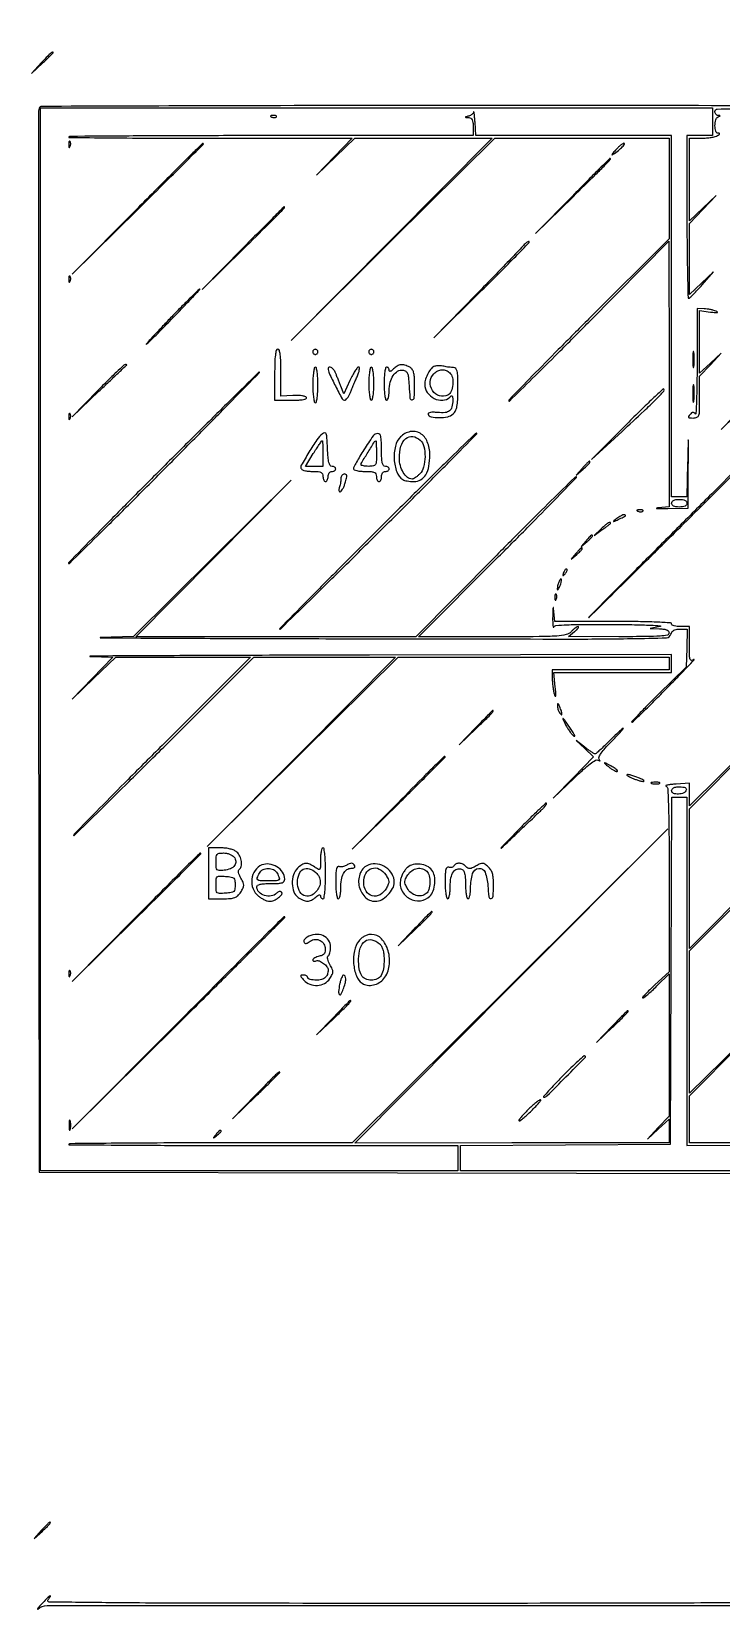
# Model space of a CAD drawing. Extents: x 20 to 671, y 8 to 628.
# Drawn here: x 20 to 292, y 8 to 628 of the extents above; entities that cross this region are included whole.
import ezdxf

# ---------------------------------------------------------------- set-up
doc = ezdxf.new("R2010")
doc.units = 0

msp = doc.modelspace()

# ---------------------------------------------------------------- linework, layer by layer
for points in [[(326.30477, 10.516228, -0.000301), (296.62565, 10.252206, -0.001753), (254.418008, 10.050077, -0.000321), (176.377555, 10, -0.000243), (88.85729, 10.042549, -0.002267), (51.109203, 10.250423, -0.001051), (27.443502, 10.537828, -0.630184), (27, 11.5, 0.036887), (27.884891, 12.742168, 0.807237), (27.706293, 12.911158, 0.047735), (26.393407, 11.81448, 0.011485), (24.444841, 9.75, 0.004668), (23.401236, 8.570195, 0.018883), (22.799655, 7.821875, 0.487428), (22.825203, 7.728738, 0.284878), (22.95775, 7.75, -0.180433), (26.630356, 9.120174, -0.000015), (331.870749, 9.129564, -0.000012), (637.607587, 9.12247, -0.57573)], [(447.720273, 598.647758, 0.000094), (332.718615, 598.759032, 0.000155), (172.279961, 598.834493, 0.000856), (85.876488, 598.700462, 0.000077), (24.532148, 598.490821, 0.310448), (23.462202, 597.75, 0.090765), (23.267422, 596.692409, 0.000014), (23.202035, 535.620312, 0.000354), (23.179432, 468.034782, 0.000214), (23.243587, 388), (23.5, 179.5), (164.25, 179.24654), (305, 178.993081)], [(303.212309, 347.507813), (279, 323.515627), (279.000622, 328.007813), (279.001243, 332.5), (273.750622, 332.111322, 0.00948), (271.81658, 331.931227, 0.023393), (270.409558, 331.7062, 0.060335), (269.739434, 331.479741, 0.667174), (269.75, 331.277988, -0.303016), (270.43531, 330.358675, -0.004533), (270.738327, 323.328888, -0.007042), (270.946373, 312.890581, -0.001461), (271, 294.540343), (271, 258.247353), (265.444619, 253.123676, 0.006499), (263.367554, 251.15745, 0.012161), (261.747622, 249.50508, 0.008726), (260.569784, 248.198731, 0.643461), (260.66027, 248, 0.170958), (261.138033, 248.168273, 0.006549), (262.610214, 249.38427, 0.011075), (264.326484, 250.906743, 0.00751), (266.215651, 252.712408), (271, 257.424816), (271, 229.50026), (271, 201.575703), (266.75, 197.038735), (262.5, 192.501767), (266.75, 196.453831), (271, 200.405896), (271, 195.729795), (271, 191.053694), (209.25, 191.018068), (147.5, 190.982441), (209, 252.741221), (270.499999, 314.5), (208.5, 252.75674), (146.5, 191.01348), (91.092421, 191.015828, 0.000861), (69.811597, 190.980103, 0.001416), (51.811274, 190.867942, 0.000114), (35.673405, 190.718002, 0.196439), (35.175755, 190.509088, 0.665674), (35.261562, 190.299881, 0.000063), (57.337045, 190.149545, 0.001049), (81.970064, 190.036551, 0.000622), (111.333333, 190), (188, 190), (188, 185), (188, 180), (106, 180), (24, 180), (24, 389), (24, 598), (156, 598), (288, 598), (288, 592.5), (288, 587), (283, 587), (278, 587), (278, 555, 0.002197), (278.053875, 542.736561, 0.00368), (278.220312, 532.429888, 0.00055), (278.443491, 523.362612, 0.44655), (278.75, 523.101746, 0.159002), (279.204021, 523.321178, 0.005771), (280.59156, 524.685904, 0.010064), (282.200313, 526.371702, 0.006835), (283.965948, 528.351746), (288.431897, 533.5), (283.715948, 529.041792), (279, 524.583584), (279, 538.510347), (279, 552.437109), (284.25, 557.968101), (289.5, 563.499093), (284.25, 558.537139), (279, 553.575184), (279, 569.787592), (279, 586), (283.75, 586.015313, 0.018374), (285.678487, 586.09243, 0.019891), (287.545313, 586.310881, 0.019839), (289.121522, 586.623736, 0.084732), (290, 587, 0.021149), (290.621859, 587.440231, 0.167501), (290.8125, 587.730859, 0.405416), (290.704915, 587.918023, 0.066727), (290.25, 587.984687, -0.334609), (289.319389, 588.70403, -0.066838), (289.021717, 590.920915, -0.062068), (289.313852, 593.265201, -0.239243), (290.25, 594.337719, 0.009076), (290.909806, 594.617987, 0.295955), (291, 594.757018, 0.382689), (290.903389, 594.864758, 0.011437), (290.25, 594.921053, -0.116386), (289.773019, 595.065889, -0.093931), (289.367188, 595.417434, -0.086824), (289.094381, 595.921074, -0.080979), (289, 596.5, -0.404983), (289.90881, 597.438009, -0.002938), (301.833333, 597.745033, -0.004457)], [(305.515374, 294.007076), (279, 267.514152), (279, 294.924159), (279, 322.334167), (302.75, 346.230034, 0.000434)]]:
    msp.add_lwpolyline(points, format="xyb")
for points in [[(24.452948, 615.75), (20.5, 611.5), (24.75, 615.452948, 0.003505), (26.379129, 616.989648, 0.005545), (27.751562, 618.331976, 0.00167), (28.920192, 619.508439, 0.197177), (29, 619.702948, 0.530177), (28.739874, 619.879312, 0.084306), (28.10505, 619.492362, 0.023188), (26.864475, 618.308562, 0.003311)], [(194.184982, 596.323324, -0.117642), (193.985939, 595.83929, -0.061373), (193.540276, 595.357958, -0.055888), (192.933026, 594.951718, -0.055641), (192.25, 594.689326, 0.001923), (191.073823, 594.377121, 0.339035), (191, 594.280763, 0.392517), (191.076061, 594.198801, 0.002113), (192.25, 594.116001, -0.120152), (193.072653, 593.856698, -0.144722), (193.616482, 593.259721, -0.087957), (193.914466, 592.207351, -0.025123), (194, 590.506095), (194, 587.012189), (114.839661, 587.012423, 0.000599), (84.451026, 586.976099, 0.00099), (58.783938, 586.863854, 0.000056), (35.670782, 586.714439, 0.197204), (35.172995, 586.506328, 0.664708), (35.257896, 586.29854, 0.000118), (51.233043, 586.148734, 0.001436), (69.159931, 586.036341, 0.000849), (90.556514, 586), (146.446361, 586), (139.473346, 578.75), (132.500332, 571.5), (140.023682, 578.75), (147.547032, 586), (174.518769, 586), (201.490506, 586), (161.995254, 546.25), (122.500002, 506.5), (162.504631, 546.25), (202.50926, 586), (236.75463, 586), (271, 586), (271, 566.244047), (271, 546.488094), (239.5, 515, 0.001168), (227.422747, 502.8708, 0.001911), (217.253125, 492.530884, 0.000208), (208.220392, 483.268694, 0.195547), (208, 482.726715, 0.665068), (208.225086, 482.632343, 0.000222), (217.246278, 491.507325, 0.001969), (227.405439, 501.589814, 0.001158), (239.476692, 513.720762), (270.953383, 545.5), (270.964975, 493.306925), (270.976567, 441.113851), (266.738284, 440.708355, 0.055654), (266.080791, 440.570565, 0.817969), (266.094996, 440.450928, 0.019851), (267.634561, 440.386668, 0.003585), (270.5, 440.401429), (278.5, 440.5), (278.545322, 456, 0.000054), (278.575653, 466.768026, 0.031533), (278.537847, 467.393851, 0.928516), (278.491652, 467.391572, 0.000086), (278.266297, 458.25), (277.94195, 445), (274.970975, 445), (272, 445), (272, 516), (272, 587), (233.55226, 587), (195.104519, 587), (194.737242, 592.25, 0.004716), (194.583229, 594.188683, 0.011513), (194.423514, 595.612164, 0.027644), (194.285853, 596.327835, 0.817113)], [(114.8125, 594.316886, 0.051402), (115.359369, 594.160852, 0.05415), (115.916927, 594.123424, 0.060344), (116.402231, 594.202593, 0.126455), (116.729167, 594.395833, 0.296942), (116.77538, 594.614691, 0.208169), (116.592839, 594.799335, 0.077125), (116.112848, 594.910055, 0.028489), (115.416667, 594.921053, 0.018894), (114.670344, 594.862007, 0.168741), (114.37858, 594.720685, 0.470617), (114.395823, 594.538436, 0.054073)], [(35.078947, 583.416667, 0.018894), (35.137993, 582.670344, 0.168741), (35.279315, 582.37858, 0.470617), (35.461564, 582.395823, 0.054073), (35.683114, 582.8125, 0.051402), (35.839148, 583.359369, 0.05415), (35.876576, 583.916927, 0.060344), (35.797407, 584.402231, 0.126455), (35.604167, 584.729167, 0.296942), (35.385309, 584.77538, 0.208169), (35.200665, 584.592839, 0.077125), (35.089945, 584.112848, 0.028489)], [(61.992646, 558.25), (36.5, 532.5), (62.25, 557.992646, 0.000473), (72.123382, 567.785855, 0.000783), (80.435937, 576.072425, 0.000035), (87.925697, 583.563228, 0.198876), (88, 583.742646, 0.660216), (87.654375, 583.890304, 0.003027), (83.879814, 580.234988, 0.003437), (77.552908, 573.947435, 0.000317)], [(249.924314, 581.280261, 0.00387), (248.739747, 579.930456, 0.095915), (248.494065, 579.50266, 0.714019), (248.608446, 579.413757, 0.013813), (249.496074, 580.030261, 0.011859), (251.575249, 581.638602, 0.032957), (252.928595, 582.894352, 0.08272), (253.454187, 583.676235, 0.545512), (253.245743, 584, 0.152141), (252.761294, 583.849098, 0.020551), (251.900013, 583.201077, 0.022152), (250.918279, 582.321755, 0.017012)], [(232.987065, 563.25), (218.5, 548.5), (233.25, 562.987065, 0.000602), (242.219544, 571.817967, 0.006102), (245.900287, 575.540315, 0.008888), (247.883964, 577.670509, 0.649046), (247.737065, 578, 0.198797), (247.555209, 577.92472, 0.000111), (243.295792, 573.667187, 0.001398), (238.56058, 568.905413, 0.00085)], [(103.488278, 542.75), (87.5, 526.5), (103.75, 542.488278, 0.000537), (113.63681, 552.236762, 0.005519), (117.673142, 556.314204, 0.007382), (119.885132, 558.667152, 0.651801), (119.738278, 559, 0.198818), (119.556943, 558.924927, 0.00009), (114.856881, 554.226562, 0.001263), (109.637347, 548.980592, 0.000767)], [(214.104076, 544.149141, -0.016007), (213.052684, 542.984748, -0.000401), (208.094968, 537.84381, -0.000861), (202.261453, 531.825174, -0.000587), (195.607772, 525), (178.507392, 507.5), (197.460363, 526.21, 0.002228), (204.695087, 533.415927, 0.003719), (210.711752, 539.552935, 0.000557), (215.963648, 545.002337, 0.414212), (215.956667, 545.359141, 0.286462), (215.68602, 545.41622, 0.057175), (215.224093, 545.184849, 0.044748), (214.672097, 544.749307, 0.027735)], [(35.078947, 530.416667, 0.018894), (35.137993, 529.670344, 0.168741), (35.279315, 529.37858, 0.470617), (35.461564, 529.395823, 0.054073), (35.683114, 529.8125, 0.051402), (35.839148, 530.359369, 0.05415), (35.876576, 530.916927, 0.060344), (35.797407, 531.402231, 0.126455), (35.604167, 531.729167, 0.296942), (35.385309, 531.77538, 0.208169), (35.200665, 531.592839, 0.077125), (35.089945, 531.112848, 0.028489)], [(77.425034, 517.718142, 0.002203), (73.772613, 513.932287, 0.002322), (70.217303, 510.179704, 0.002219), (67.180874, 506.915924, 0.010475), (65.487078, 505, 0.924866), (65.570986, 504.916824, 0.015581), (66.965566, 506.19767, 0.004479), (70.202359, 509.419174, 0.001678), (74.685168, 513.992067, 0.001718), (79.333204, 518.798382, 0.002864), (83.209605, 522.880999, 0.000331), (86.626165, 526.525669, 0.404594), (86.623124, 526.710209, 0.41019), (86.442096, 526.711455, 0.000608), (83.827929, 524.162046, 0.003885), (80.881598, 521.236592, 0.002329)], [(281.984687, 497.75, -0.003249), (281.926414, 489.678312, -0.00589), (281.758058, 483.076867, -0.002574), (281.530616, 477.718878, -0.729606), (281.234687, 477.639335, 0.089898), (280.819219, 478.083479, 0.192921), (280.37333, 478.20127, 0.137064), (279.857042, 477.98583, 0.038751), (279.210573, 477.389335, 0.036518), (278.612245, 476.641998, 0.346655), (278.637225, 476.259836, 0.196783), (279.089119, 476.041802, 0.015236), (280.460573, 476, 0.092146), (281.940596, 476.275091, 0.229757), (282.672693, 477.058465, 0.070852), (282.954262, 478.82077, 0.004242), (283, 484.212148), (283, 492.424297), (287.25, 496.961265), (291.5, 501.498233), (287.25, 497.546169), (283, 493.594104), (283, 505.92486), (283, 518.255616), (287.25, 517.671961, 0.006782), (289.133035, 517.439337, 0.060758), (289.964233, 517.449325, 0.645495), (290.021984, 517.642144, 0.074781), (289.5, 517.973867, 0.036373), (288.537543, 518.318792, 0.018209), (287.279687, 518.619942, 0.017976), (285.949102, 518.838265, 0.025288), (284.75, 518.929715), (282, 519)], [(116, 493), (116, 483), (122.559017, 483, 0.010165), (125.453153, 483.058844, 0.034684), (127.324882, 483.265567, 0.072414), (128.32554, 483.60153, 0.439359), (128.457191, 484.069267, 0.189605), (127.92456, 484.467875, 0.030185), (126.625069, 484.741254, 0.029828), (124.9765, 484.885641, 0.022146), (123.148174, 484.855358), (118.5, 484.572182), (118.5, 493.78754, 0.006984), (118.438615, 498.182163, 0.026733), (118.216129, 500.909788, 0.042076), (117.848482, 502.562059, 0.328316), (117.25, 503.00145, 0.335194), (116.645099, 502.5435, 0.037919), (116.281286, 500.750036, 0.024796), (116.060441, 497.801338, 0.006294)], [(131, 502, 0.099038), (131.076342, 501.618362, 0.097945), (131.29375, 501.29375, 0.097945), (131.618362, 501.076342, 0.099038), (132, 501, 0.099038), (132.381638, 501.076342, 0.097945), (132.70625, 501.29375, 0.097945), (132.923658, 501.618362, 0.099038), (133, 502, 0.099038), (132.923658, 502.381638, 0.097945), (132.70625, 502.70625, 0.097945), (132.381638, 502.923658, 0.099038), (132, 503, 0.099038), (131.618362, 502.923658, 0.097945), (131.29375, 502.70625, 0.097945), (131.076342, 502.381638, 0.099038)], [(153, 502, 0.099038), (153.076342, 501.618362, 0.097945), (153.29375, 501.29375, 0.097945), (153.618362, 501.076342, 0.099038), (154, 501, 0.099038), (154.381638, 501.076342, 0.097945), (154.70625, 501.29375, 0.097945), (154.923658, 501.618362, 0.099038), (155, 502, 0.099038), (154.923658, 502.381638, 0.097945), (154.70625, 502.70625, 0.097945), (154.381638, 502.923658, 0.099038), (154, 503, 0.099038), (153.618362, 502.923658, 0.097945), (153.29375, 502.70625, 0.097945), (153.076342, 502.381638, 0.099038)], [(46.481238, 486.75), (36.5, 476.5), (46.968124, 486.5, -0.000834), (51.013241, 490.351344, -0.001321), (54.492996, 493.635938, -0.000279), (57.562132, 496.514429, -0.061156), (57.884791, 496.75, 0.190057), (57.961278, 496.843303, 0.36715), (57.926792, 496.926562, 0.09487), (57.73087, 496.984003, 0.024008), (57.397905, 497, 0.188098), (56.789881, 496.762874, 0.002553), (53.80527, 493.989062, 0.006815), (50.374522, 490.678702, 0.004378)], [(162.714286, 495.285714, -0.025484), (161.987483, 494.629449, -0.100257), (161.455882, 494.350228, -0.279572), (161.14115, 494.434435, -0.193394), (161, 494.785714, 0.080927), (160.924437, 495.249515, 0.091736), (160.70625, 495.643304, 0.100718), (160.381403, 495.906593, 0.120669), (160, 496, 0.345347), (159.599474, 495.685898, 0.022017), (159.288462, 494.125, 0.024301), (159.070361, 492.036573, 0.013867), (159, 489.5, 0.013867), (159.070361, 486.963427, 0.024301), (159.288462, 484.875, 0.022017), (159.599474, 483.314102, 0.345347), (160, 483, 0.288268), (160.386493, 483.243021, 0.047378), (160.70625, 484.109639, 0.039714), (160.92755, 485.329915, 0.025009), (161, 486.777494, -0.061144), (161.401574, 490.049031, -0.086006), (162.58697, 492.733233, -0.110902), (164.330164, 494.398177, -0.172455), (166.346557, 494.806898, -0.107079), (167.493994, 494.381657, -0.155662), (168.179135, 493.557747, -0.072608), (168.560697, 491.997804, -0.010705), (168.799904, 488.75, 0.013334), (169.186979, 483.846529, 0.41184), (170.04857, 483.144058, 0.371066), (170.870498, 484.003946, 0.01305), (171, 488.964816, 0.01239), (170.921377, 492.137191, 0.055065), (170.625543, 493.975296, 0.097995), (170.039908, 495.142731, 0.105153), (169.065741, 495.964816, 0.047349), (167.168219, 496.75986, 0.102521), (165.601332, 496.913613, 0.11011), (164.174637, 496.431537, 0.060125)], [(178.889332, 496.358846, 0.150675), (177.579232, 495.514313, 0.050759), (176.285854, 493.614317, 0.049504), (175.321937, 491.317263, 0.074736), (175, 489.175453, 0.153951), (175.994501, 486.022073, 0.123117), (178.69867, 483.675151, 0.131678), (182.042391, 482.969668, 0.184938), (184.8, 484.2, -0.053283), (185.397, 484.681719, -0.360696), (185.74681, 484.639583, -0.17535), (185.949134, 484.175865, -0.017624), (185.984687, 482.95, -0.056296), (185.674628, 480.350662, -0.165399), (184.73171, 478.843421, -0.1512), (183.000883, 478.14444, -0.044721), (180.109953, 478.160905, 0.018313), (178.411483, 478.260302, 0.046886), (177.184055, 478.171935, 0.086459), (176.472002, 477.921607, 0.358441), (176.318202, 477.527293, 0.272309), (177.535938, 476.453608, 0.049334), (180.661794, 476.164262, 0.049758), (183.991131, 476.517557, 0.133385), (186.098094, 477.588774, 0.092784), (187.071287, 478.868431, 0.069432), (187.640645, 480.549768, 0.038672), (187.925543, 483.115992, 0.008315), (188, 487.592839, 0.005694), (187.946331, 492.305854, 0.046542), (187.697907, 494.441719, 0.137814), (187.161002, 495.466232, 0.209993), (186.25, 495.851627, -0.022643), (185.436368, 495.877282, -0.011807), (184.426562, 495.97902, -0.011718), (183.393273, 496.1325, -0.01753), (182.5, 496.319114, 0.03353), (181.616444, 496.474394, 0.023987), (180.614366, 496.533554, 0.024351), (179.649844, 496.497186, 0.046813)], [(280.299664, 499, 0.006336), (280.324637, 497.02938, 0.03126), (280.422038, 495.923438, 0.664672), (280.564074, 495.887591, 0.124239), (280.716254, 496.25, 0.023547), (280.846019, 497.502218, 0.014044), (280.888098, 499, 0.014044), (280.846019, 500.497782, 0.023547), (280.716254, 501.75, 0.124239), (280.564074, 502.112409, 0.664672), (280.422038, 502.076562, 0.03126), (280.324637, 500.97062, 0.006336)], [(72.039161, 456.539172, 0.000932), (57.711051, 442.15371, 0.00156), (45.723409, 429.997518, 0.000101), (35.012391, 419.063509, 0.47702), (35.044162, 418.789172, 0.349228), (35.385719, 418.825742, 0.000098), (46.377385, 429.674007, 0.001544), (58.57904, 441.795833, 0.000928), (72.985235, 456.25, 0.000613), (87.324701, 470.726195, 0.001033), (99.315176, 482.910937, 0.000061), (110.04015, 493.857442, 0.664445), (109.980235, 494, 0.197197), (109.638603, 493.859811, 0.000059), (98.632822, 482.995882, 0.001013), (86.434065, 470.902649, 0.000613)], [(131, 489, 0.01259), (131.069433, 486.243014, 0.022889), (131.285714, 484, 0.020168), (131.594567, 482.323933, 0.350432), (132, 482, 0.350432), (132.405433, 482.323933, 0.020168), (132.714286, 484, 0.022889), (132.930567, 486.243014, 0.01259), (133, 489, 0.01259), (132.930567, 491.756986, 0.022889), (132.714286, 494, 0.020168), (132.405433, 495.676067, 0.350432), (132, 496, 0.350432), (131.594567, 495.676067, 0.020168), (131.285714, 494, 0.022889), (131.069433, 491.756986, 0.01259)], [(137, 495.565914, 0.109809), (137.445162, 493.563382, 0.008578), (139.864396, 488.613959, 0.005031), (142.521806, 483.532616, 0.276456), (143.411475, 483, 0.174567), (143.928977, 483.186357, 0.04842), (144.547123, 483.807813, 0.042681), (145.156547, 484.697358, 0.033642), (145.662548, 485.75, -0.002959), (146.199365, 487.068139, -0.001329), (146.919438, 488.79375, -0.001315), (147.689994, 490.613214, -0.00179), (148.395205, 492.25, 0.019639), (148.980399, 493.753751, 0.043409), (149.278965, 494.947465, 0.071069), (149.291936, 495.737219, 0.377922), (148.993925, 496, 0.234371), (148.472286, 495.741274, 0.019161), (147.572158, 494.457812, 0.022543), (146.582295, 492.761475, 0.015304), (145.604344, 490.75), (143.247679, 485.5), (142.02879, 488.5, -0.000809), (141.497797, 489.812995, -0.000583), (140.909391, 491.279687, -0.000588), (140.353101, 492.675779, -0.001276), (139.929701, 493.75, 0.075531), (139.214314, 494.988875, 0.085577), (138.188691, 495.898646, 0.1906), (137.390229, 496.042449, 0.357202)], [(153, 489.5, 0.013867), (153.070361, 486.963427, 0.024301), (153.288462, 484.875, 0.022017), (153.599474, 483.314102, 0.345347), (154, 483, 0.345347), (154.400526, 483.314102, 0.022017), (154.711538, 484.875, 0.024301), (154.929639, 486.963427, 0.013867), (155, 489.5, 0.013867), (154.929639, 492.036573, 0.024301), (154.711538, 494.125, 0.022017), (154.400526, 495.685898, 0.345347), (154, 496, 0.345347), (153.599474, 495.685898, 0.022017), (153.288462, 494.125, 0.024301), (153.070361, 492.036573, 0.013867)], [(184.8, 493.8, -0.145748), (185.840353, 491.87713, -0.074422), (186.000665, 489.111956, -0.076055), (185.352227, 486.490348, -0.172971), (184, 485, -0.202018), (180.756567, 484.698382, -0.174917), (178.023309, 486.786037, -0.162383), (177.131218, 490.276272, -0.180338), (178.571429, 493.428571, -0.083766), (180.074612, 494.497756, -0.098202), (181.764707, 494.938933, -0.104542), (183.412105, 494.692035, -0.107488)], [(301.982133, 482.25), (291.5, 471.5), (302.25, 481.982133, 0.000888), (308.77416, 488.36638, 0.008494), (311.506205, 491.142077, 0.016199), (312.880248, 492.683373, 0.636215), (312.732133, 493, 0.198688), (312.54821, 492.92391, 0.000216), (309.463825, 489.842188, 0.001958), (306.020312, 486.371602, 0.001196)], [(254.5, 473.744304), (240.5, 459.683844), (252.5, 470.739714, 0.002051), (261.146449, 478.771701, 0.009981), (265.935505, 483.440049, 0.008509), (268.944034, 486.597935, 0.407213), (268.92061, 487.398439, 0.400232), (268.586332, 487.400683, 0.000851), (264.511054, 483.555146, 0.004601), (259.898475, 479.10653, 0.002762)], [(280.309869, 485.5, 0.005499), (280.337136, 483.352754, 0.031761), (280.435944, 482.222448, 0.756877), (280.574262, 482.205163, 0.069146), (280.724731, 482.767909, 0.018638), (280.849672, 484.218327, 0.01259), (280.888655, 485.878422, 0.012695), (280.845055, 487.487453, 0.024559), (280.714526, 488.767909, 0.212532), (280.565802, 489.000181, 0.556092), (280.424528, 488.934948, 0.025342), (280.331591, 487.655786, 0.005888)], [(35.078947, 476.416667, 0.018894), (35.137993, 475.670344, 0.168741), (35.279315, 475.37858, 0.470617), (35.461564, 475.395823, 0.054073), (35.683114, 475.8125, 0.051402), (35.839148, 476.359369, 0.05415), (35.876576, 476.916927, 0.060344), (35.797407, 477.402231, 0.126455), (35.604167, 477.729167, 0.296942), (35.385309, 477.77538, 0.208169), (35.200665, 477.592839, 0.077125), (35.089945, 477.112848, 0.028489)], [(156, 431.5, 0.000635), (141.27731, 416.736159, 0.001069), (128.969343, 404.309375, 0.000065), (117.967709, 393.151002, 0.665577), (118.030894, 393, 0.196111), (118.394548, 393.148338, 0.000062), (129.796162, 404.309375, 0.001039), (142.437023, 416.738108, 0.000629), (157.351037, 431.5, 0.001003), (172.170575, 446.264429, 0.0017), (184.509045, 458.690625, 0.000165), (195.420009, 469.76147, 0.665432), (195.320143, 470, 0.196012), (194.745737, 469.765822, 0.000157), (183.427524, 458.690625, 0.001657), (170.817305, 446.261324, 0.00101)], [(134.842889, 469.79774, 0.07586), (132.613076, 467.428043, 0.015298), (129.467666, 462.552714, 0.00872), (126.481215, 457.395982, 0.27167), (126.513901, 455.977508, 0.172455), (126.987095, 455.598229, 0.03058), (128.098234, 455.287143, 0.029945), (129.505781, 455.071576, 0.023029), (131.059017, 455, -0.017886), (133.171186, 454.924418, -0.09985), (134.257377, 454.623128, -0.183507), (134.806427, 454.019641, -0.094082), (135, 453, 0.048028), (135.073693, 452.234582, 0.068025), (135.29375, 451.5875, 0.088204), (135.618118, 451.151477, 0.191087), (136, 451, 0.191087), (136.381882, 451.151477, 0.088204), (136.70625, 451.5875, 0.068025), (136.926307, 452.234582, 0.048028), (137, 453, -0.072314), (137.111864, 453.769411, -0.08892), (137.4375, 454.416667, -0.10214), (137.924246, 454.846791, -0.130775), (138.5, 455, 0.064853), (139.073457, 455.074694, 0.082425), (139.559375, 455.29375, 0.098894), (139.884432, 455.618646, 0.148195), (140, 456, 0.144099), (139.887767, 456.381343, 0.099471), (139.572244, 456.70625, 0.083836), (139.100448, 456.925188, 0.066899), (138.54381, 457, -0.252569), (137.82854, 457.385928, -0.08466), (137.336729, 458.510403, -0.041113), (137.005186, 460.549212, -0.009341), (136.79381, 464.04774, 0.004846), (136.5771, 468.263723, 0.066612), (136.282369, 469.763246, 0.340255), (135.723597, 470.135564, 0.150163)], [(135, 462), (135, 457), (131.541305, 457), (128.08261, 457), (131.19078, 462, -0.004731), (132.407533, 463.91666, -0.007516), (133.488893, 465.53125, -0.002632), (134.44082, 466.89202, -0.243421), (134.649476, 467, -0.388428), (134.790413, 466.871058, -0.004711), (134.897033, 465.53125, -0.010925), (134.974797, 463.917166, -0.006573)], [(151.089642, 463.524511, 0.006637), (149.522901, 460.969243, 0.009384), (148.201332, 458.650246, 0.006038), (147.159574, 456.683629, 0.119328), (147, 456.024511, 0.30762), (147.270279, 455.626776, 0.038321), (148.321875, 455.30095, 0.034516), (149.77528, 455.074075, 0.021465), (151.5, 455, -0.013964), (153.979415, 454.930739, -0.090841), (155.1875, 454.638889, -0.188085), (155.785276, 454.035525, -0.102588), (156, 453, 0.048028), (156.073693, 452.234582, 0.068025), (156.29375, 451.5875, 0.088204), (156.618118, 451.151477, 0.191087), (157, 451, 0.191087), (157.381882, 451.151477, 0.088204), (157.70625, 451.5875, 0.068025), (157.926307, 452.234582, 0.048028), (158, 453, -0.072314), (158.111864, 453.769411, -0.08892), (158.4375, 454.416667, -0.10214), (158.924246, 454.846791, -0.130775), (159.5, 455, 0.064853), (160.073457, 455.074694, 0.082425), (160.559375, 455.29375, 0.098894), (160.884432, 455.618646, 0.148195), (161, 456, 0.148195), (160.884432, 456.381354, 0.098894), (160.559375, 456.70625, 0.082425), (160.073457, 456.925306, 0.064853), (159.5, 457, -0.232029), (158.770252, 457.357915, -0.108427), (158.307692, 458.333333, -0.047315), (158.06264, 460.175614, -0.00942), (158, 463.5, 0.023385), (157.752603, 468.786783, 0.38606), (156.554028, 469.882092, 0.243513), (154.727225, 468.944509, 0.013898)], [(156, 462, -0.009722), (155.937776, 458.800013, -0.126045), (155.6, 457.666667, -0.222479), (154.819245, 457.14102, -0.0387), (153, 457, -0.020262), (151.850131, 457.046616, -0.032708), (150.88125, 457.189511, -0.035185), (150.175043, 457.394238, -0.314354), (150, 457.645143, -0.136167), (150.237422, 458.500781, -0.002468), (152.71618, 462.577745, -0.00157), (155.295405, 466.743793, -0.256982), (155.75, 466.998212, -0.398903), (155.851197, 466.903564, -0.002433), (155.926562, 465.530725, -0.007808), (155.982031, 463.917088, -0.004687)], [(165.454545, 468.545455, 0.138428), (163.433936, 464.935551, 0.072992), (162.971405, 459.779004, 0.074196), (164.001544, 454.80925, 0.158702), (166.399704, 451.765313, 0.082828), (167.03198, 451.480334, 0.021617), (168.123932, 451.241942, 0.021362), (169.40923, 451.075212, 0.020386), (170.72432, 451.015313, 0.135261), (173.37262, 451.731575, 0.125206), (175.372658, 453.718651, 0.091026), (176.603042, 457.007566, 0.044136), (177, 461.495795, 0.097833), (175.985163, 466.632734, 0.159463), (173.127681, 469.98183, 0.192906), (169.27525, 470.631425, 0.143808)], [(173.171259, 467.345012, -0.153048), (174.64964, 464.83044, -0.06022), (175.085424, 460.790806, -0.059828), (174.540789, 456.699622, -0.134181), (173, 454, -0.022886), (172.160928, 453.234415, -0.026473), (171.29375, 452.5875, -0.026952), (170.512642, 452.125512, -0.120635), (170, 452, -0.176893), (168.198938, 452.657774, -0.081952), (166.557831, 454.578987, -0.069841), (165.396642, 457.2956, -0.066217), (165, 460.277494, -0.068057), (165.635025, 464.921293, -0.14753), (167.544171, 467.934499, -0.21756), (170.240721, 468.723501, -0.149032)], [(275.781148, 434.247539, 0.000337), (262.034345, 420.47115, 0.000542), (250.336722, 408.70709, 0.000081), (239.964813, 398.250267, 0.035702), (239.320216, 397.5, 0.925826), (239.377729, 397.450023, 0.000092), (249.579959, 407.514116, 0.000583), (261.261963, 419.069103, 0.000337), (275.289068, 432.994863, 0.000215), (297.629684, 455.223124, 0.002366), (306.546919, 464.187602, 0.00147), (311.898408, 469.650638, 0.666946), (311.75, 469.997539, 0.195546), (311.574953, 469.924342, 0.000017), (301.081025, 459.494962, 0.000539), (289.495077, 447.954672, 0.000325)], [(202.517801, 421.343311), (171.535602, 390), (116.523949, 390), (61.512296, 390), (92.006146, 420.75), (122.499996, 451.5), (91.499998, 420.773144), (60.5, 390.046287), (47.5, 389.740476, 0.984988), (47.501093, 389.610262, 0.000441), (73.082188, 389.460655, 0.000521), (108.32241, 389.32237, 0.000261), (152.84362, 389.217332, 0.000218), (231.247122, 389.107511, 0.00399), (256.179934, 389.282431, 0.004848), (269.989494, 389.623498, 0.331564), (271.710251, 391, -0.085606), (272.125573, 391.913839, -0.112769), (272.794067, 392.535158, -0.091001), (273.782864, 392.887991, -0.040333), (275.169153, 393), (278.105043, 393), (277.907853, 385.549828), (277.710663, 378.099656), (266.845559, 367.392934, 0.002681), (262.701527, 363.265276, 0.004471), (259.262735, 359.740655, 0.000804), (256.286047, 356.624568, 0.407061), (256.28907, 356.377597, 0.408898), (256.537188, 356.375341, 0.00055), (260.311432, 360.022798, 0.003696), (264.560549, 364.199528, 0.002216), (269.548843, 369.220166, 0.001672), (274.398669, 374.177958, 0.003374), (278.181535, 378.12393, 0.003126), (280.836905, 380.966866, 0.912054), (280.75, 381.063231, -0.128185), (279.812346, 380.681178, -0.367971), (279.26551, 381.034196, -0.068903), (279.037647, 382.494717, -0.004295), (279, 386.877555), (279, 394), (275.5, 394, -0.027026), (274.158889, 394.072542, -0.042582), (273.028125, 394.29375, -0.052312), (272.232098, 394.614308, -0.277684), (272, 395, 0.397868), (271.562914, 395.462334, 0.003141), (266.015091, 395.739102, 0.00779), (258.867891, 395.939168, 0.003101), (249.060365, 396), (226.120731, 396), (225.728468, 399.75, 0.007148), (225.529537, 401.420603, 0.817099), (225.404065, 401.429126, 0.061079), (225.302807, 400.742659, 0.002059), (225.24705, 398, 0.008195), (225.247416, 395.969971, 0.020208), (225.332248, 394.482813, 0.051628), (225.479739, 393.757288, 0.70427), (225.662281, 393.75, -0.281759), (226.545352, 394.404732, -0.010232), (230.902479, 394.702567, -0.01104), (237.529538, 394.872968, -0.002472), (248.833333, 394.858095, -0.002971), (257.370009, 394.75392, -0.006948), (263.752654, 394.549345, -0.011961), (267.487985, 394.287981, -0.872939), (267.5, 394), (263.5, 393.283811), (267.25, 393.141905, -0.024074), (268.9603, 392.99452, -0.069762), (270.101349, 392.674546, -0.118466), (270.758152, 392.176763, -0.173313), (271, 391.5, -0.35635), (270.323339, 390.671132, -0.031857), (267.463878, 390.274523, -0.016747), (262.271012, 390.063377, -0.002208), (251.25, 390.033269), (231.5, 390.066539), (233.860784, 392.033269, 0.018695), (234.702543, 392.789577, 0.045312), (235.247322, 393.422273, 0.113652), (235.414379, 393.82413, 0.464212), (235.265772, 394, 0.128243), (234.781642, 393.873751, 0.028981), (234.05906, 393.4125, 0.028197), (233.263084, 392.765584, 0.024104), (232.5, 392, -0.15269), (230.50675, 390.82624, -0.041153), (226.833525, 390.282744, -0.014977), (219.934807, 390.043372, -0.001183), (201.600965, 390), (172.511906, 390), (204, 421.5, 0.001247), (216.005088, 433.56968, 0.002139), (225.946465, 443.700848, 0.000313), (234.610969, 452.617825, 0.720553), (234.494047, 452.843311, 0.156357), (233.810774, 452.499198, 0.000287), (224.69098, 443.525552, 0.002057), (214.467473, 433.371118, 0.001268)], [(142, 452.081787, -0.025883), (141.955983, 451.232051, -0.017054), (141.821697, 450.2624, -0.017174), (141.625874, 449.325581, -0.03151), (141.393011, 448.581787, 0.050982), (141.228877, 447.975857, 0.092683), (141.240218, 447.46465, 0.142024), (141.418609, 447.129539, 0.202568), (141.72523, 447, 0.23141), (142.154286, 447.209811, 0.0348), (142.704086, 448.028125, 0.033094), (143.258727, 449.15934, 0.022983), (143.738618, 450.5, 0.012923), (144.257243, 452.359892, 0.085389), (144.329999, 453.318789, 0.224587), (144.039893, 453.806647, 0.149211), (143.406399, 454, 0.135315), (142.870082, 453.852149, 0.100373), (142.41313, 453.436525, 0.086851), (142.105589, 452.814831, 0.071651)], [(236.924314, 456.25), (234.5, 453.5), (237.25, 455.924314, 0.007047), (238.901388, 457.422009, 0.038158), (239.720118, 458.311864, 0.157803), (239.891157, 458.773973, 0.426412), (239.674314, 459, 0.194102), (239.471891, 458.918342, 0.004632), (238.732156, 458.192187, 0.009492), (237.876984, 457.303915, 0.006223)], [(278, 442.5, -0.152103), (277.797909, 441.851045, -0.12651), (277.25, 441.375, -0.082504), (276.322075, 441.088963, -0.033607), (275, 441, -0.033607), (273.677925, 441.088963, -0.082504), (272.75, 441.375, -0.12651), (272.202091, 441.851045, -0.152103), (272, 442.5, -0.152103), (272.202091, 443.148955, -0.12651), (272.75, 443.625, -0.082504), (273.677925, 443.911037, -0.033607), (275, 444, -0.033607), (276.322075, 443.911037, -0.082504), (277.25, 443.625, -0.12651), (277.797909, 443.148955, -0.152103)], [(244.305764, 432.427046), (241.5, 429.854091), (244.75, 432.115104, 0.006046), (245.995672, 433.004258, 0.009408), (247.045312, 433.803577, 0.0042), (247.911581, 434.501301, 0.224761), (248, 434.688058, 0.433563), (247.733793, 434.937349, 0.121496), (247.123427, 434.743569, 0.039187), (246.022472, 433.944958, 0.009063)], [(250.44113, 436.444834, 0.001461), (249.14463, 435.39989, 0.508695), (249.150225, 435.291678, 0.260205), (249.311599, 435.280547, 0.001053), (251, 436.080288, 0.006075), (252.985372, 437.055586, 0.053694), (253.803239, 437.586824, 0.489146), (253.797238, 437.854728, 0.161007), (253.357796, 438, 0.098188), (252.85653, 437.900605, 0.024594), (252.098616, 437.54317, 0.024166), (251.255882, 437.040098, 0.022242)], [(258.8125, 439.316886, 0.051402), (259.359369, 439.160852, 0.05415), (259.916927, 439.123424, 0.060344), (260.402231, 439.202593, 0.126455), (260.729167, 439.395833, 0.296942), (260.77538, 439.614691, 0.208169), (260.592839, 439.799335, 0.077125), (260.112848, 439.910055, 0.028489), (259.416667, 439.921053, 0.018894), (258.670344, 439.862007, 0.168741), (258.37858, 439.720685, 0.470617), (258.395823, 439.538436, 0.054073)], [(238.404988, 427.75), (236.5, 425.5), (238.75, 427.404988, 0.010402), (240.102181, 428.598996, 0.048385), (240.795506, 429.373826, 0.197337), (240.898791, 429.789444, 0.372044), (240.654988, 430, 0.191119), (240.44834, 429.918017, 0.007508), (239.851732, 429.339063, 0.012381), (239.159969, 428.612165, 0.008332)], [(234.404988, 422.75), (232.5, 420.5), (234.75, 422.404988, 0.010402), (236.102181, 423.598996, 0.048385), (236.795506, 424.373826, 0.197337), (236.898791, 424.789444, 0.372044), (236.654988, 425, 0.191119), (236.44834, 424.918017, 0.007508), (235.851732, 424.339063, 0.012381), (235.159969, 423.612165, 0.008332)], [(229.564293, 415.293128, 0.008399), (229.21821, 414.336218, 0.286372), (229.270328, 414.111181, 0.400052), (229.463552, 414.106486, 0.011214), (230.124088, 414.733333, 0.043285), (230.558688, 415.246577, 0.063152), (230.837219, 415.768815, 0.082976), (230.927901, 416.220211, 0.20742), (230.806872, 416.526461, 0.278911), (230.538684, 416.59249, 0.120343), (230.210949, 416.395085, 0.070189), (229.866277, 415.940734, 0.036269)], [(227.623539, 411.461341, 0.023481), (227.389434, 410.753611, 0.018647), (227.201784, 409.970582, 0.01902), (227.082404, 409.230295, 0.044042), (227.063386, 408.668213, 0.2958), (227.189791, 408.494628, 0.32108), (227.389594, 408.546748, 0.061306), (227.710652, 409.045663, 0.017209), (228.084869, 409.895184, 0.018739), (228.422922, 410.841682, 0.026918), (228.644629, 411.703679, 0.025532), (228.747908, 412.401828, 0.223938), (228.645021, 412.688312, 0.339358), (228.445166, 412.714659, 0.088551), (228.180809, 412.492041, 0.053862), (227.891166, 412.056291, 0.02816)], [(226.078947, 405.416667, 0.018894), (226.137993, 404.670344, 0.168741), (226.279315, 404.37858, 0.470617), (226.461564, 404.395823, 0.054073), (226.683114, 404.8125, 0.051402), (226.839148, 405.359369, 0.05415), (226.876576, 405.916927, 0.060344), (226.797407, 406.402231, 0.126455), (226.604167, 406.729167, 0.296942), (226.385309, 406.77538, 0.208169), (226.200665, 406.592839, 0.077125), (226.089945, 406.112848, 0.028489)], [(43.435151, 382.251173), (52.370301, 381.916733), (44.435262, 373.708367), (36.500223, 365.5), (45.020999, 373.75), (53.541775, 382), (80.054011, 382), (106.566247, 382), (71.783124, 347.269175, 0.000862), (58.446688, 333.906797, 0.001418), (47.217543, 322.55273, 0.000115), (37.181424, 312.342553, 0.19662), (37, 311.899031, 0.664427), (37.184936, 311.8213, 0.000117), (47.406712, 321.837492, 0.001433), (58.841343, 333.111825, 0.000847), (72.427105, 346.629857), (107.85421, 382), (135.672037, 382), (163.489864, 382), (126.494933, 344.75), (89.500002, 307.5), (127.004936, 344.75), (164.50987, 382), (217.754935, 382), (271, 382), (271, 379.5), (271, 377), (248, 377), (225, 377), (225.09968, 373.25, 0.016956), (225.197709, 371.631243, 0.012903), (225.410773, 369.867188, 0.01309), (225.696874, 368.222025, 0.029598), (226.018743, 367, 0.136922), (226.283265, 366.603962, 0.613083), (226.474087, 366.682443, 0.038091), (226.479551, 367.898888, 0.006218), (226.281381, 370.25), (225.724637, 376), (248.862319, 376), (272, 376), (272, 379.494788), (272, 382.989576), (153.25, 382.787595, 0.000276), (108.311437, 382.686316, 0.00052), (72.007513, 382.546704, 0.00028), (43.437349, 382.391143, 0.978524)], [(194.971112, 354.25), (188.5, 347.5), (195.25, 353.971112, 0.001651), (199.331139, 357.90958, 0.013946), (201.112695, 359.739547, 0.038166), (201.876639, 360.708164, 0.600215), (201.721112, 361, 0.198298), (201.532866, 360.922286, 0.000591), (199.623258, 359.017187, 0.003258), (197.472068, 356.837782, 0.002015)], [(227.085598, 363, 0.053798), (227.134067, 362.317134, 0.029384), (227.331527, 361.5, 0.028934), (227.632796, 360.684071, 0.040566), (228, 360, 0.095694), (228.592871, 359.381869, 0.608383), (228.885992, 359.533606, 0.081911), (228.695838, 360.686554, 0.019739), (228, 362.5, 0.014925), (227.608071, 363.341871, 0.152377), (227.343886, 363.615423, 0.491407), (227.161267, 363.535375, 0.051935)], [(247.5, 349, -0.006733), (245.561273, 347.083977, -0.010086), (243.813031, 345.46875, -0.005434), (242.309044, 344.163338, -0.177831), (241.864317, 344, -0.134505), (241.433977, 344.117898, -0.009917), (240.385042, 344.767722, -0.01323), (239.152806, 345.612426, -0.00963), (237.826725, 346.613523), (234.5, 349.227046), (237.877394, 346.013793), (241.254789, 342.800539), (233.377394, 334.65027), (225.5, 326.5), (233.646089, 334.373238, -0.008512), (237.278272, 337.766101, -0.021994), (240.043062, 340.049568, -0.023578), (242.121978, 341.46943, -0.283671), (243.050597, 341.468729, 0.021273), (243.60308, 341.158942, 0.321255), (243.808721, 341.190693, 0.326686), (243.842474, 341.394134, 0.021622), (243.535127, 341.943163, -0.253737), (243.48755, 342.783009, -0.040146), (244.338345, 344.266732, -0.031357), (245.846389, 346.195498, -0.013218), (248.096458, 348.597672, 0.004429), (250.107271, 350.670179, 0.007931), (251.716575, 352.413066, 0.003546), (252.992154, 353.859781, 0.6432), (252.928248, 354, 0.185168), (252.602698, 353.875157, 0.002995), (251.126035, 352.53125, 0.00738), (249.423944, 350.916361, 0.004775)], [(230.306887, 355.427167, 0.021723), (231.028314, 354.148039, 0.017787), (231.90512, 352.845661, 0.018148), (232.798646, 351.704758, 0.044375), (233.555302, 350.954104, 0.267869), (233.859935, 350.902039, 0.419211), (233.960058, 351.124621, 0.045082), (233.494396, 352.061417, 0.011205), (232.563973, 353.500869, 0.002874), (230.210679, 356.926109, 0.064233), (229.403974, 357.816698, 0.80323), (229.220183, 357.67787, 0.010137)], [(164.489581, 324.75), (146.5, 306.5), (164.75, 324.489581, 0.000678), (171.747495, 331.405956, 0.001119), (177.639062, 337.271221, 0.000071), (182.925152, 342.558811, 0.198839), (183, 342.739581, 0.654565), (182.663456, 342.886511, 0.005904), (180.012499, 340.370321, 0.004895), (175.461549, 335.859952, 0.000469)], [(247, 339.089351, 0.017799), (248.030469, 338.305987, 0.021046), (249.059375, 337.643121, 0.020437), (249.962636, 337.162071, 0.110844), (250.5, 337.037549, 0.582806), (250.665008, 337.324172, 0.096366), (250.12444, 337.93415, 0.031774), (248.651085, 338.920614, 0.012363), (246.5, 340.100602, 0.019372), (245.725209, 340.463722, 0.695024), (245.629156, 340.36176, 0.101227), (245.907882, 340.003332, 0.005621)], [(256.5, 334.463885, 0.017606), (257.758619, 333.94035, 0.017255), (259.059375, 333.502824, 0.017427), (260.225207, 333.198773, 0.060302), (261, 333.121182, 0.401021), (261.161958, 333.282499, 0.253165), (261.03125, 333.538986, 0.045293), (260.252467, 333.977738, 0.013736), (259, 334.5, 0.010311), (256.010409, 335.581041, 0.085406), (254.589591, 335.804437, 0.764014), (254.50743, 335.484714, 0.022031)], [(264.269032, 332.307009, 0.037336), (265.036634, 332.167106, 0.029507), (265.880008, 332.127736, 0.030339), (266.671085, 332.185595, 0.06278), (267.269032, 332.344063, 0.31318), (267.386009, 332.52287, 0.333666), (267.257153, 332.684921, 0.052471), (266.580113, 332.787295, 0.014395), (265.5, 332.805051, 0.012823), (264.431793, 332.764444, 0.080377), (263.900903, 332.643467, 0.597527), (263.883358, 332.48334, 0.087174)], [(277.756214, 329.75, -0.217054), (276.724191, 328.630465, -0.086126), (274.639141, 328.149422, -0.09944), (272.709897, 328.427816, -0.317368), (272, 329.433578, -0.14124), (272.20029, 330.128473, -0.135698), (272.742098, 330.622993, -0.086351), (273.68406, 330.912081, -0.031385), (275.083333, 331, -0.027614), (276.405844, 330.926905, -0.081936), (277.277648, 330.681929, -0.158998), (277.706976, 330.279719, -0.207898)], [(211.949456, 314.21965, 0.000265), (205.676517, 307.780612, 0.031991), (204.929093, 306.907233, 0.918888), (204.999897, 306.844076, 0.000584), (209.909928, 311.502439, -0.000088), (213.309085, 314.733782, -0.0001), (216.56799, 317.829457, -0.000091), (219.337612, 320.45834, -0.00056), (220.765988, 321.810606, 0.016068), (221.674444, 322.725715, 0.02644), (222.374129, 323.561912, 0.02475), (222.839107, 324.249815, 0.345405), (222.805516, 324.527817, 0.40497), (222.484038, 324.532907, 0.001445), (219.448824, 321.667518, 0.006004), (215.985493, 318.29898, 0.0036)], [(61.492499, 279.75), (36.5, 254.5), (61.75, 279.492499, 0.000483), (71.431656, 289.093937, 0.000799), (79.582813, 297.219093, 0.000036), (86.92567, 304.563015, 0.198875), (87, 304.742499, 0.659973), (86.654824, 304.890104, 0.003145), (82.955368, 301.310669, 0.003507), (76.746868, 295.141581, 0.000324)], [(90, 297), (90, 287), (95.476947, 287, 0.01478), (98.594279, 287.09217, 0.072778), (100.312154, 287.448306, 0.107826), (101.517513, 288.211649, 0.052898), (102.673658, 289.624691, 0.024878), (103.623547, 291.244804, 0.116905), (103.88642, 292.283857, 0.112339), (103.660321, 293.351449, 0.022149), (102.756046, 295.102346, -0.02955), (102.173997, 296.27143, -0.05072), (101.851012, 297.310017, -0.068402), (101.800144, 298.10926, -0.240531), (102.059335, 298.536671, 0.206798), (102.863658, 299.689016, 0.082998), (102.934105, 301.649964, 0.074518), (102.331462, 303.75787, 0.102356), (101.171259, 305.345012, 0.07975), (100.098546, 306.042316, 0.042005), (98.592904, 306.563555, 0.036341), (96.756084, 306.891476, 0.026009), (94.671259, 307), (90, 307)], [(100.069567, 303.416177, -0.154935), (100.751626, 301.734447, -0.18227), (100.274752, 300.092813, -0.133811), (98.631023, 298.81324, -0.074197), (96.149151, 298.186642, -0.024872), (94.237201, 298.092027, -0.202936), (93.448955, 298.425963, -0.176224), (93.078516, 299.253759, -0.017979), (93, 301.436642, -0.020454), (93.085447, 303.524475, -0.1505), (93.451885, 304.440418, -0.189207), (94.226489, 304.881341, -0.035888), (95.877555, 305, -0.04872), (97.075718, 304.882973, -0.041652), (98.29595, 304.534752, -0.043642), (99.358583, 304.023447, -0.085803)], [(134, 302.443296, -0.005552), (133.96635, 299.413238, -0.155076), (133.713471, 298.674741, -0.376873), (133.185689, 298.560944, -0.025643), (131.777494, 299.443296, 0.044201), (129.767355, 300.601355, 0.125563), (128.189852, 300.895759, 0.130881), (126.704405, 300.394254, 0.049921), (125, 299, 0.119888), (123.421723, 296.406955, 0.082075), (122.923805, 292.981359, 0.085365), (123.552319, 289.709031, 0.151061), (125.222506, 287.556704, 0.048303), (127.215048, 286.430403, 0.108446), (128.908022, 286.083861, 0.117824), (130.499583, 286.488066, 0.063156), (132.171259, 287.654988, -0.027832), (132.920051, 288.260401, -0.089583), (133.495938, 288.535452, -0.231882), (133.843144, 288.469102, -0.235796), (134, 288.154988, 0.085274), (134.075772, 287.713934, 0.093604), (134.29375, 287.339278, 0.100386), (134.618549, 287.088709, 0.114747), (135, 287, 0.371083), (135.426633, 287.367196, 0.012451), (135.725, 289.75, 0.016864), (135.934243, 292.918453, 0.008055), (136, 297, 0.008055), (135.934243, 301.081547, 0.016864), (135.725, 304.25, 0.012451), (135.426633, 306.632804, 0.371083), (135, 307, 0.311996), (134.611336, 306.731324, 0.036282), (134.29375, 305.661468, 0.033342), (134.072273, 304.189805, 0.020682)], [(111, 300.279618, 0.148548), (108.325741, 298.126819, 0.122279), (107.047999, 294.677062, 0.119035), (107.517861, 290.955393, 0.136269), (109.634859, 288.07258, 0.027599), (110.766582, 287.279351, 0.02696), (111.987469, 286.60882, 0.027998), (113.121265, 286.139646, 0.084292), (113.943729, 286, 0.102552), (115.682875, 286.360497, 0.059101), (117.538783, 287.440052, 0.071041), (118.796349, 288.70103, 0.372867), (118.731761, 289.601572, 0.152502), (118.34886, 289.802244, 0.098189), (117.843809, 289.794316, 0.080942), (117.292841, 289.578727, 0.062805), (116.783333, 289.183333, -0.158339), (114.636304, 288.089129, -0.11804), (111.968541, 288.296932, -0.126128), (109.809757, 289.661414, -0.191336), (109, 291.7, -0.261051), (109.329407, 292.287928, -0.079487), (110.307692, 292.690909, -0.044379), (111.968694, 292.930748, -0.013676), (114.5, 293, 0.010611), (117.473597, 293.063114, 0.066922), (118.962866, 293.3281, 0.163512), (119.698164, 293.868607, 0.159052), (119.968197, 294.75, 0.14598), (119.126308, 297.395655, 0.105458), (116.875008, 299.54684, 0.102865), (113.888856, 300.628459, 0.132098)], [(116.964816, 297.065741, -0.029465), (117.823584, 295.205455, -0.314824), (117.638977, 294.439244, -0.173104), (116.698661, 294.061974, -0.009687), (113.5, 294, -0.009687), (110.301339, 294.061974, -0.173104), (109.361023, 294.439244, -0.314824), (109.176416, 295.205455, -0.029465), (110.035184, 297.065741, -0.150959), (111.432611, 298.447455, -0.120602), (113.5, 298.953477, -0.120602), (115.567389, 298.447455, -0.150959)], [(132.171259, 297.345012, -0.094072), (133.445835, 295.660155, -0.109671), (133.925171, 293.714748, -0.106321), (133.540768, 291.702231, -0.083943), (132.345012, 289.828741, -0.122886), (129.886598, 288.180248, -0.205224), (127.43981, 288.324003, -0.181247), (125.639825, 290.261259, -0.097831), (125, 293.5, -0.089484), (125.577393, 296.700409, -0.182395), (127.232867, 298.596283, -0.201516), (129.591974, 298.819781, -0.108501)], [(144.090684, 300.077207, -0.06042), (143.452386, 299.773839, -0.046657), (142.701528, 299.59824, -0.047824), (141.957162, 299.567767, -0.078095), (141.340684, 299.699509, 0.311018), (140.704947, 299.546181, 0.12933), (140.281263, 298.719962, 0.045736), (140.05616, 296.931318, 0.008446), (140, 293.606989, 0.013573), (140.070151, 291.023264, 0.023986), (140.287839, 288.901747, 0.021605), (140.598377, 287.316288, 0.346489), (141, 287, 0.297977), (141.387313, 287.253313, 0.042832), (141.70625, 288.194312, 0.037102), (141.927627, 289.507576, 0.023211), (142, 291.065741, -0.037858), (142.256997, 294.455131, -0.081434), (143.063353, 296.939301, -0.119174), (144.369139, 298.447452, -0.156243), (146.094201, 299, 0.048798), (146.826188, 299.07161, 0.106211), (147.341985, 299.29375, 0.182921), (147.561955, 299.621812, 0.198131), (147.5, 300, 0.087028), (146.890716, 300.684683, 0.163263), (146.201381, 300.933434, 0.1148), (145.32407, 300.750147, 0.032464)], [(153, 300.306019, 0.206066), (149.734011, 297.26535, 0.148772), (149.134443, 292.263116, 0.1481), (151.423306, 287.758837, 0.204424), (155.545455, 286, 0.126183), (158.021954, 286.635094, 0.071713), (160.508418, 288.506774, 0.071612), (162.368569, 291.008398, 0.12474), (163, 293.5, 0.131515), (162.134502, 296.733572, 0.113015), (159.732945, 299.321133, 0.111415), (156.413382, 300.630383, 0.124894)], [(159.667459, 296.384769, -0.026381), (160.577434, 294.821994, -0.107644), (160.858349, 293.766334, -0.110685), (160.670869, 292.705113, -0.028686), (159.907095, 291.134769, -0.133092), (157.420499, 288.594245, -0.198263), (154.38023, 288.165659, -0.199168), (151.932854, 290.005379, -0.134047), (151, 293.422445, -0.12003), (151.854292, 296.929851, -0.193262), (154.153223, 298.910436, -0.20316), (157.088464, 298.700101, -0.130319)], [(168.215646, 299.332473, 0.057854), (167.324306, 298.40001, 0.033629), (166.474516, 297.103074, 0.033201), (165.788305, 295.669467, 0.047362), (165.39127, 294.316288, 0.169076), (165.989701, 290.196155, 0.149416), (169.039522, 287.087579, 0.15097), (173.280071, 286.23405, 0.172775), (177, 288, 0.111491), (178.336792, 290.116504, 0.067239), (178.949417, 293.033728, 0.067245), (178.766029, 296.008584, 0.111583), (177.75, 298.295399, 0.120581), (175.86332, 299.853957, 0.085733), (173.215689, 300.61356, 0.085098), (170.447563, 300.443269, 0.115797)], [(175.8, 297.8, -0.147702), (176.723415, 296.077558, -0.056762), (176.957517, 293.343906, -0.056849), (176.573034, 290.645841, -0.157008), (175.555042, 289.045681, -0.130223), (173.725102, 288.198144, -0.112399), (171.604178, 288.30239, -0.103248), (169.594412, 289.345473, -0.09434), (168.092905, 291.134769, -0.028686), (167.329131, 292.705113, -0.110685), (167.141651, 293.766334, -0.107644), (167.422566, 294.821994, -0.026381), (168.332541, 296.384769, -0.094746), (169.939412, 298.045327, -0.106803), (171.981466, 298.908931, -0.116076), (174.063861, 298.817624, -0.128313)], [(186.457866, 299.931826, -0.109884), (186.099907, 299.564485, -0.081902), (185.580711, 299.33511, -0.076891), (184.982996, 299.27569, -0.078162), (184.398849, 299.400442, 0.283658), (183.727589, 299.273858, 0.151141), (183.283317, 298.518385, 0.049687), (183.055027, 296.802876, 0.008251), (183, 293.468615, 0.013955), (183.070423, 290.945873, 0.024395), (183.288648, 288.867154, 0.02214), (183.599801, 287.313451, 0.345005), (184, 287, 0.319735), (184.389506, 287.27744, 0.032693), (184.70625, 288.432782, 0.03126), (184.927778, 290.007969, 0.019308), (185, 291.877555, -0.043207), (185.292933, 295.261087, -0.103594), (186.220347, 297.588617, -0.169507), (187.672749, 298.691249, -0.17164), (189.487265, 298.64326, -0.166479), (190.189982, 298.055754, -0.075617), (190.655393, 296.934937, -0.046004), (190.922257, 295.177398, -0.014687), (191, 292.531385, 0.017007), (191.072143, 290.411007, 0.027715), (191.29375, 288.624844, 0.026731), (191.608894, 287.292732, 0.332789), (192, 287, 0.305281), (192.387991, 287.261239, 0.039414), (192.70625, 288.265731, 0.035143), (192.927681, 289.657433, 0.021885), (193, 291.30887, -0.069583), (193.778538, 296.876102, -0.301224), (196.190141, 298.939546, -0.346691), (198.684545, 297.427828, -0.0751), (199.80226, 292.147006, 0.016311), (200.198642, 287.816487, 0.404277), (201.050973, 287.12932, 0.369873), (201.8599, 287.959542, 0.015969), (202, 292.345012, 0.018241), (201.900021, 295.084662, 0.051783), (201.564972, 296.963992, 0.07128), (200.93334, 298.370001, 0.067777), (199.923399, 299.569323, 0.029293), (198.633073, 300.606361, 0.138798), (197.748788, 300.921745, 0.12547), (196.782718, 300.743076, 0.022131), (195.130632, 299.889757, -0.020918), (193.63589, 299.113108, -0.095494), (192.690722, 298.874831, -0.146012), (191.937408, 299.053943, -0.074143), (191.167807, 299.665446, 0.086313), (189.958313, 300.579648, 0.105019), (188.590927, 300.95186, 0.122291), (187.345706, 300.71641, 0.147805)], [(100.5, 292.5, -0.036644), (100.373259, 290.772952, -0.177086), (99.911636, 289.921996, -0.140701), (98.942444, 289.461398, -0.020378), (96.75, 289.189635, -0.016335), (94.356672, 289.07009, -0.187256), (93.487496, 289.390308, -0.196183), (93.083434, 290.205566, -0.018176), (93, 292.5, -0.018176), (93.083434, 294.794434, -0.196183), (93.487496, 295.609692, -0.187256), (94.356672, 295.92991, -0.016335), (96.75, 295.810365, -0.020378), (98.942444, 295.538602, -0.140701), (99.911636, 295.078004, -0.177086), (100.373259, 294.227048, -0.036644)], [(77.995482, 238.25), (36.5, 196.5), (78.25, 237.995482, 0.000287), (94.258601, 253.924787, 0.000477), (107.735938, 267.37643, 0.000013), (119.926218, 279.567342, 0.198899), (120, 279.745482, 0.664283), (119.645463, 279.894582, 0.001174), (113.460783, 273.813477, 0.002101), (103.344549, 263.735478, 0.000187)], [(170.971112, 275.25), (164.5, 268.5), (171.25, 274.971112, 0.001651), (175.331139, 278.90958, 0.013946), (177.112695, 280.739547, 0.038166), (177.876639, 281.708164, 0.600215), (177.721112, 282, 0.198298), (177.532866, 281.922286, 0.000591), (175.623258, 280.017187, 0.003258), (173.472068, 277.837782, 0.002015)], [(128.728968, 271.908131, 0.05478), (128.096614, 271.440589, 0.075807), (127.657381, 270.889991, 0.096746), (127.471488, 270.345756, 0.174187), (127.567995, 269.889981, 0.127221), (127.919634, 269.552984, 0.146344), (128.371822, 269.451661, 0.107151), (128.916841, 269.610557, 0.048928), (129.533986, 270.028206, -0.123879), (131.429267, 270.934917, -0.136554), (133.453993, 270.789479, -0.142098), (135.055834, 269.632695, -0.137928), (135.813057, 267.784878, -0.041665), (135.857895, 266.362488, -0.135447), (135.562932, 265.47545, -0.139408), (134.861006, 264.880031, -0.045168), (133.563057, 264.42647, 0.029669), (132.581561, 264.117229, 0.041515), (131.752898, 263.719463, 0.047852), (131.169203, 263.297323, 0.215502), (131, 262.922977, 0.190613), (131.112106, 262.639594, 0.14561), (131.402749, 262.470005, 0.097539), (131.845989, 262.450247, 0.054175), (132.371061, 262.588895, -0.19864), (133.585339, 262.5576, -0.060114), (135.20087, 261.593534, -0.059722), (136.565396, 260.25063, -0.170134), (137, 259.010359, -0.081232), (136.7102, 257.238343, -0.13336), (135.8708, 255.982963, -0.120372), (134.439263, 255.243717, -0.059342), (132.393011, 255, -0.027893), (131.092951, 255.072582, -0.043794), (129.996697, 255.29375, -0.054371), (129.227597, 255.614617, -0.27324), (129, 256, 0.162272), (128.872857, 256.381443, 0.096243), (128.513847, 256.70625, 0.077595), (127.977971, 256.925678, 0.058509), (127.345012, 257, 0.037298), (126.460468, 256.933924, 0.393341), (126.253998, 256.674471, 0.157135), (126.445966, 256.206208, 0.008696), (127.5, 255, 0.118859), (129.858862, 253.390973, 0.106233), (132.794567, 252.946246, 0.107769), (135.619854, 253.746555, 0.125658), (137.673658, 255.624691, 0.024878), (138.623547, 257.244804, 0.116905), (138.88642, 258.283857, 0.112339), (138.660321, 259.351449, 0.022149), (137.756046, 261.102346, -0.02955), (137.173997, 262.27143, -0.05072), (136.851012, 263.310017, -0.068402), (136.800144, 264.10926, -0.240531), (137.059335, 264.536671, 0.150706), (137.422343, 264.952182, 0.038874), (137.72368, 265.800837, 0.035971), (137.930814, 266.86883, 0.029924), (138, 268.023833, 0.149593), (137.17544, 270.718168, 0.146044), (134.977697, 272.520219, 0.128107), (131.901729, 272.95974, 0.10395)], [(149.07258, 270.365141, 0.119625), (147.331376, 266.552438, 0.067618), (147.049254, 261.45151, 0.069505), (148.115757, 256.649885, 0.157461), (150.399704, 253.765313, 0.115972), (152.418047, 253.010629, 0.085891), (154.806404, 253.116877, 0.081946), (157.122129, 254.040043, 0.090599), (158.92742, 255.634859, 0.13395), (161.038742, 260.625803, 0.102954), (160.615402, 266.553183, 0.117467), (157.984631, 271.252533, 0.209639), (154, 273, 0.060946), (152.626234, 272.831925, 0.06197), (151.34177, 272.337767, 0.058409), (150.155519, 271.512671, 0.044996)], [(157.171259, 269.345012, -0.078652), (157.982262, 268.338524, -0.057175), (158.552543, 267.015744, -0.046738), (158.890485, 265.343575, -0.026507), (159, 263.279271, -0.033958), (158.735618, 259.390943, -0.102233), (157.854588, 256.896635, -0.150188), (156.294805, 255.502576, -0.10822), (154, 255, -0.108623), (151.699506, 255.505743, -0.150915), (150.140507, 256.907574, -0.101819), (149.262389, 259.422539, -0.033259), (149, 263.36283, -0.074027), (149.636764, 267.640149, -0.162221), (151.530167, 270.308024, -0.216058), (154.220721, 270.871297, -0.129812)], [(35.078947, 257.416667, 0.018894), (35.137993, 256.670344, 0.168741), (35.279315, 256.37858, 0.470617), (35.461564, 256.395823, 0.054073), (35.683114, 256.8125, 0.051402), (35.839148, 257.359369, 0.05415), (35.876576, 257.916927, 0.060344), (35.797407, 258.402231, 0.126455), (35.604167, 258.729167, 0.296942), (35.385309, 258.77538, 0.208169), (35.200665, 258.592839, 0.077125), (35.089945, 258.112848, 0.028489)], [(141.546808, 253.397816, 0.018818), (141.119974, 250.531235, 0.186141), (141.425046, 249.374617, 0.550975), (142.043123, 249.413201, 0.034501), (142.972022, 251.426411, 0.025535), (143.703649, 253.692752, 0.059124), (143.958196, 255.459501, 0.10688), (143.744998, 256.580329, 0.301103), (143.111291, 257, 0.259967), (142.725812, 256.785049, 0.035944), (142.285132, 255.941859, 0.033692), (141.870287, 254.777914, 0.022397)], [(138.971112, 240.25), (132.5, 233.5), (139.25, 239.971112, 0.001651), (143.331139, 243.90958, 0.013946), (145.112695, 245.739547, 0.038166), (145.876639, 246.708164, 0.600215), (145.721112, 247, 0.198298), (145.532866, 246.922286, 0.000591), (143.623258, 245.017188, 0.003258), (141.472068, 242.837782, 0.002015)], [(248.468697, 236.75), (242.5, 230.5), (248.75, 236.468697, 0.001842), (252.526162, 240.101597, 0.015158), (254.188581, 241.813502, 0.043781), (254.876507, 242.712971, 0.591372), (254.718697, 243, 0.198184), (254.529557, 242.921966, 0.0007), (252.766721, 241.164062, 0.003552), (250.777178, 239.146053, 0.002203)], [(229.236563, 217.341333, 0.00447), (226.12261, 214.141309, 0.008012), (223.631662, 211.450266, 0.003623), (221.660442, 209.218715, 0.64347), (221.760023, 209, 0.198144), (223.003597, 209.512952, 0.001698), (230.460943, 216.976852, 0.001229), (237.982797, 224.593974, 0.438762), (237.946691, 225.311308, 0.372204), (237.610515, 225.304897, 0.002338), (235.203831, 223.123313, 0.007641), (232.437108, 220.512911, 0.004618)], [(108.479151, 209.75), (99.5, 200.5), (108.75, 209.479151, 0.001412), (112.296421, 212.941228, 0.002303), (115.282813, 215.900238, 0.000298), (117.923445, 218.544018, 0.198603), (118, 218.729151, 0.627342), (117.690584, 218.878704, 0.021452), (116.366938, 217.733542, 0.009955), (113.946062, 215.357581, 0.001078)], [(215.531922, 204.002352, 0.010084), (214.043972, 202.479915, 0.016999), (212.866965, 201.137341, 0.011171), (211.994602, 200.021267, 0.403148), (212.031922, 199.725058, 0.343573), (212.367132, 199.719307, 0.008414), (213.664117, 200.729128, 0.014727), (215.198554, 202.042238, 0.009042), (216.931029, 203.673647, 0.00934), (218.566402, 205.331174, 0.018553), (219.786954, 206.714723, 0.020748), (220.552556, 207.733842, 0.622169), (220.431029, 207.950941, 0.146709), (219.88445, 207.755143, 0.010764), (218.607867, 206.770807, 0.014272), (217.119729, 205.499661, 0.010307)], [(35.232003, 198, 0.011065), (35.259713, 196.748017, 0.052887), (35.366341, 196.042187, 0.542911), (35.521012, 195.99086, 0.161593), (35.689326, 196.25, 0.039571), (35.831531, 197.047266, 0.024357), (35.877971, 198, 0.024357), (35.831531, 198.952734, 0.039571), (35.689326, 199.75, 0.161593), (35.521012, 200.00914, 0.542911), (35.366341, 199.957813, 0.052887), (35.259713, 199.251983, 0.011065)], [(92.872445, 194.25, 0.001576), (91.99236, 193.120493, 0.377591), (92, 193, 0.377591), (92.120493, 192.99236, 0.001576), (93.25, 193.872445, 0.012436), (93.920402, 194.425681, 0.017649), (94.485938, 194.952641, 0.013803), (94.91885, 195.410139, 0.184603), (95, 195.622445, 0.307699), (94.806605, 195.90695, 0.241985), (94.426111, 195.869516, 0.065617), (93.76332, 195.306759, 0.017685)], [(24.437091, 38.75), (21.5, 35.5), (24.75, 38.437091, 0.005203), (26.702672, 40.239026, 0.031436), (27.644302, 41.245213, 0.126516), (27.885551, 41.760705, 0.469811), (27.687091, 42, 0.195675), (27.487928, 41.918954, 0.003116), (26.603329, 41.045313, 0.007681), (25.585435, 39.995657, 0.004953)]]:
    msp.add_lwpolyline(points, format="xyb", close=True)
for points in [[(308, 180), (248.5, 180), (189, 180), (189, 184.988907), (189, 189.977814), (230.25, 190.238907), (271.5, 190.5), (271.75694, 258.75), (272.01388, 327), (275.00694, 327), (278, 327), (278, 258.491237), (278, 189.982473), (331.25, 190.241237)], [(298.75, 230.009609), (279, 210.519234), (279, 238.502919), (279, 266.486604), (306.243181, 293.743302)], [(296.737057, 191), (279, 191), (279, 200.240849), (279, 209.481699), (298.75, 229.490842)]]:
    msp.add_lwpolyline(points)

doc.saveas('drawing.dxf')
